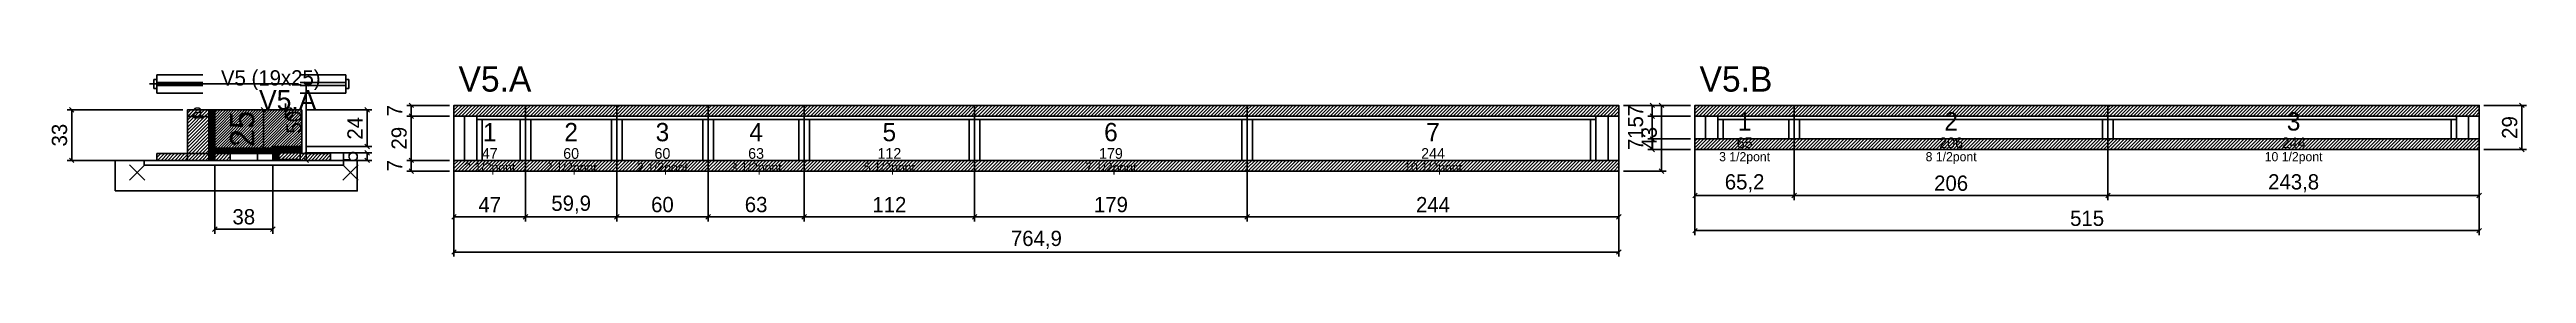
# Model space of a CAD drawing. Extents: x -69 to 1558, y -92 to 32.
import ezdxf
from ezdxf.enums import TextEntityAlignment as Align

# ---------------------------------------------------------------- set-up
doc = ezdxf.new("R2010")
doc.units = 0
for name, color, linetype in [('5', 5, 'Continuous'), ('barrote', 126, 'Continuous'), ('CONCRETO', 251, 'Continuous'), ('COTA', 241, 'Continuous'), ('Cota Seção (2x)', 241, 'Continuous'), ('detalhes', 7, 'Continuous'), ('Hachura', 251, 'Continuous'), ('Madeira', 126, 'Continuous'), ('NOMENCLATURA', 7, 'Continuous'), ('Painéis', 200, 'Continuous'), ('presilha', 224, 'Continuous'), ('SARR_2.2x7', 40, 'Continuous'), ('SARR_3.5x7', 81, 'Continuous'), ('SCO-___-LAJ', 224, 'Continuous'), ('TENSOR', 224, 'Continuous'), ('texto', 7, 'Continuous'), ('Texto Seção', 7, 'Continuous')]:
    doc.layers.add(name, color=color, linetype=linetype)
doc.dimstyles.new('PAINEL', dxfattribs={"dimtxt": 10, "dimasz": 3, "dimexe": 3, "dimexo": 3, "dimgap": 3, "dimtad": 1, "dimblk": 'OBLIQUE', "dimblk1": 'OBLIQUE', "dimcen": 2.5, "dimclrd": 4, "dimclre": 4, "dimclrt": 240, "dimazin": 3, "dimtfac": 1, "dimtmove": 0, "dimatfit": 3})
doc.dimstyles.new('SECAO2X', dxfattribs={"dimtxt": 16, "dimasz": 3, "dimexe": 3, "dimexo": 3, "dimgap": 3, "dimtad": 1, "dimblk": 'OBLIQUE', "dimblk1": 'OBLIQUE', "dimcen": 2.5, "dimclrd": 4, "dimclre": 4, "dimclrt": 240, "dimazin": 3, "dimtfac": 1, "dimtmove": 0, "dimatfit": 3})

# ---------------------------------------------------------------- blocks, each defined once
blk = doc.blocks.new('_OBLIQUE')
at = {"color": 0, "linetype": 'BYBLOCK'}
blk.add_line((-0.5, -0.5), (0.5, 0.5), dxfattribs=at)

msp = doc.modelspace()

# ---------------------------------------------------------------- hatches: boundary and pattern name
at = {"layer": 'COTA'}
h = msp.add_hatch(dxfattribs=at)
h.set_pattern_fill('ANSI31', scale=0.4)
h.paths.add_polyline_path([(40, -21), (40, 4), (97, 4), (97, -20), (78, -20), (78, -21)])
h = msp.add_hatch(dxfattribs=at)
h.set_pattern_fill('ANSI31', scale=0.5)
h.paths.add_polyline_path([(197, 0), (244, 0), (244, 7), (197, 7)])
h = msp.add_hatch(dxfattribs=at)
h.set_pattern_fill('ANSI31', scale=0.5)
h.paths.add_polyline_path([(244, 0), (303.9, 0), (303.9, 7), (244, 7)])
h = msp.add_hatch(dxfattribs=at)
h.set_pattern_fill('ANSI31', scale=0.5)
h.paths.add_polyline_path([(303.9, 0), (363.9, 0), (363.9, 7), (303.9, 7)])
h = msp.add_hatch(dxfattribs=at)
h.set_pattern_fill('ANSI31', scale=0.5)
h.paths.add_polyline_path([(363.9, 0), (426.9, 0), (426.9, 7), (363.9, 7)])
h = msp.add_hatch(dxfattribs=at)
h.set_pattern_fill('ANSI31', scale=0.5)
h.paths.add_polyline_path([(426.9, 0), (538.9, 0), (538.9, 7), (426.9, 7)])
h = msp.add_hatch(dxfattribs=at)
h.set_pattern_fill('ANSI31', scale=0.5)
h.paths.add_polyline_path([(538.9, 0), (717.9, 0), (717.9, 7), (538.9, 7)])
h = msp.add_hatch(dxfattribs=at)
h.set_pattern_fill('ANSI31', scale=0.5)
h.paths.add_polyline_path([(717.9, 0), (961.9, 0), (961.9, 7), (717.9, 7)])
h = msp.add_hatch(dxfattribs=at)
h.set_pattern_fill('ANSI31', scale=0.5)
h.paths.add_polyline_path([(1011.9, 0), (1077.1, 0), (1077.1, 7), (1011.9, 7)])
h = msp.add_hatch(dxfattribs=at)
h.set_pattern_fill('ANSI31', scale=0.5)
h.paths.add_polyline_path([(1077.1, 0), (1283.1, 0), (1283.1, 7), (1077.1, 7)])
h = msp.add_hatch(dxfattribs=at)
h.set_pattern_fill('ANSI31', scale=0.5)
h.paths.add_polyline_path([(1283.1, 0), (1526.9, 0), (1526.9, 7), (1283.1, 7)])
h = msp.add_hatch(dxfattribs=at)
h.set_pattern_fill('ANSI31', scale=0.5)
h.paths.add_polyline_path([(1011.9, -22), (1077.1, -22), (1077.1, -15), (1011.9, -15)])
h = msp.add_hatch(dxfattribs=at)
h.set_pattern_fill('ANSI31', scale=0.5)
h.paths.add_polyline_path([(1077.1, -22), (1283.1, -22), (1283.1, -15), (1077.1, -15)])
h = msp.add_hatch(dxfattribs=at)
h.set_pattern_fill('ANSI31', scale=0.5)
h.paths.add_polyline_path([(1283.1, -22), (1526.9, -22), (1526.9, -15), (1283.1, -15)])
h = msp.add_hatch(dxfattribs=at)
h.set_pattern_fill('ANSI31', scale=0.5)
h.paths.add_polyline_path([(197, -36), (244, -36), (244, -29), (197, -29)])
h = msp.add_hatch(dxfattribs=at)
h.set_pattern_fill('ANSI31', scale=0.5)
h.paths.add_polyline_path([(244, -36), (303.9, -36), (303.9, -29), (244, -29)])
h = msp.add_hatch(dxfattribs=at)
h.set_pattern_fill('ANSI31', scale=0.5)
h.paths.add_polyline_path([(303.9, -36), (363.9, -36), (363.9, -29), (303.9, -29)])
h = msp.add_hatch(dxfattribs=at)
h.set_pattern_fill('ANSI31', scale=0.5)
h.paths.add_polyline_path([(363.9, -36), (426.9, -36), (426.9, -29), (363.9, -29)])
h = msp.add_hatch(dxfattribs=at)
h.set_pattern_fill('ANSI31', scale=0.5)
h.paths.add_polyline_path([(426.9, -36), (538.9, -36), (538.9, -29), (426.9, -29)])
h = msp.add_hatch(dxfattribs=at)
h.set_pattern_fill('ANSI31', scale=0.5)
h.paths.add_polyline_path([(538.9, -36), (717.9, -36), (717.9, -29), (538.9, -29)])
h = msp.add_hatch(dxfattribs=at)
h.set_pattern_fill('ANSI31', scale=0.5)
h.paths.add_polyline_path([(717.9, -36), (961.9, -36), (961.9, -29), (717.9, -29)])
at = {"layer": 'Hachura'}
h = msp.add_hatch(dxfattribs=at)
h.set_pattern_fill('ANSI31', scale=0.5)
h.paths.add_polyline_path([(22, -29), (36, -29), (36, 4), (22, 4)])
h = msp.add_hatch(dxfattribs=at)
h.set_pattern_fill('ANSI31', scale=0.5)
h.paths.add_polyline_path([(22, -0.4), (36, -0.4), (36, 4), (22, 4)])
h = msp.add_hatch(dxfattribs=at)
h.set_pattern_fill('SOLID')
h.paths.add_polyline_path([(36, -29), (40, -29), (40, 4), (36, 4)])
h = msp.add_hatch(dxfattribs=at)
h.set_pattern_fill('ANSI31', scale=0.5)
h.paths.add_polyline_path([(2, -29), (22, -29), (22, -24.6), (2, -24.6)])
h = msp.add_hatch(dxfattribs=at)
h.set_pattern_fill('SOLID')
h.paths.add_polyline_path([(40, -24.6), (78, -24.6), (78, -21), (40, -21)])
h = msp.add_hatch(dxfattribs=at)
h.set_pattern_fill('ANSI31', scale=0.5)
h.paths.add_polyline_path([(40, -29), (50, -29), (50, -24.6), (40, -24.6)])
h = msp.add_hatch(dxfattribs=at)
h.set_pattern_fill('SOLID')
h.paths.add_polyline_path([(78, -24), (97, -24), (97, -20), (78, -20)])
h = msp.add_hatch(dxfattribs=at)
h.set_pattern_fill('SOLID')
h.paths.add_polyline_path([(78, -29), (82, -29), (82, -24), (78, -24)])
h = msp.add_hatch(dxfattribs=at)
h.set_pattern_fill('ANSI31', scale=0.5)
h.paths.add_polyline_path([(82, -29), (96, -29), (96, -24), (82, -24)])
h = msp.add_hatch(dxfattribs=at)
h.set_pattern_fill('ANSI31', scale=0.5)
h.paths.add_polyline_path([(82, -28.4), (96, -28.4), (96, -24), (82, -24)])
h = msp.add_hatch(dxfattribs=at)
h.set_pattern_fill('ANSI31', scale=0.5)
h.paths.add_polyline_path([(96, -29), (116, -29), (116, -24.6), (96, -24.6)])

# ---------------------------------------------------------------- linework, layer by layer
for p, q in [((0, 24), (0, 18)), ((2, 24), (0, 24)), ((2, 18), (0, 18)), ((2, 27), (32, 27)), ((2, 27), (2, 15)), ((2, 22), (32, 22)), ((2, 20), (32, 20)), ((96, 27), (126, 27)), ((96, 22), (126, 22)), ((96, 20), (126, 20)), ((126, 27), (126, 15)), ((126, 24), (128, 24)), ((126, 18), (128, 18)), ((128, 24), (128, 18)), ((2, 15), (32, 15)), ((96, 15), (126, 15))]:
    msp.add_line(p, q)
at = {"layer": 'barrote'}
msp.add_lwpolyline([(-25.5, -49), (133.5, -49), (133.5, -29), (-25.5, -29)], close=True, dxfattribs=at)
at = {"layer": 'CONCRETO'}
msp.add_lwpolyline([(40, -21), (40, 4), (97, 4), (97, -20), (78, -20), (78, -21)], close=True, dxfattribs=at)
at = {"layer": 'Madeira'}
for points in [[(22, -29), (36, -29), (36, 4), (22, 4)], [(22, -0.4), (36, -0.4), (36, 4), (22, 4)], [(2, -29), (22, -29), (22, -24.6), (2, -24.6)], [(22, -29), (36, -29), (36, -24.6), (22, -24.6)], [(40, -29), (50, -29), (50, -24.6), (40, -24.6)], [(68, -29), (78, -29), (78, -24.6), (68, -24.6)], [(82, -29), (96, -29), (96, -24), (82, -24)], [(82, -28.4), (96, -28.4), (96, -24), (82, -24)], [(96, -29), (116, -29), (116, -24.6), (96, -24.6)]]:
    msp.add_lwpolyline(points, close=True, dxfattribs=at)
at = {"layer": 'Painéis'}
for p, q in [((197, 0), (244, 0)), ((197, -29), (197, 0)), ((244, -29), (244, 0)), ((244, -29), (244, 0)), ((244, 0), (303.9, 0)), ((244, -29), (244, 0)), ((303.9, -29), (303.9, 0)), ((303.9, -29), (303.9, 0)), ((303.9, 0), (363.9, 0)), ((303.9, -29), (303.9, 0)), ((363.9, -29), (363.9, 0)), ((363.9, -29), (363.9, 0)), ((363.9, 0), (426.9, 0)), ((363.9, -29), (363.9, 0)), ((426.9, -29), (426.9, 0)), ((426.9, -29), (426.9, 0)), ((426.9, 0), (538.9, 0)), ((426.9, -29), (426.9, 0)), ((538.9, -29), (538.9, 0)), ((538.9, -29), (538.9, 0)), ((538.9, 0), (717.9, 0)), ((538.9, -29), (538.9, 0)), ((717.9, -29), (717.9, 0)), ((717.9, -29), (717.9, 0)), ((717.9, 0), (961.9, 0)), ((717.9, -29), (717.9, 0)), ((961.9, -29), (961.9, 0)), ((1011.9, 0), (1077.1, 0)), ((1011.9, -15), (1011.9, 0)), ((1077.1, -15), (1077.1, 0)), ((1077.1, -15), (1077.1, 0)), ((1077.1, 0), (1283.1, 0)), ((1077.1, -15), (1077.1, 0)), ((1283.1, -15), (1283.1, 0)), ((1283.1, -15), (1283.1, 0)), ((1283.1, 0), (1526.9, 0)), ((1283.1, -15), (1283.1, 0)), ((1526.9, -15), (1526.9, 0)), ((1011.9, -15), (1077.1, -15)), ((1077.1, -15), (1283.1, -15)), ((1283.1, -15), (1526.9, -15)), ((197, -29), (244, -29)), ((244, -29), (303.9, -29)), ((303.9, -29), (363.9, -29)), ((363.9, -29), (426.9, -29)), ((426.9, -29), (538.9, -29)), ((538.9, -29), (717.9, -29)), ((717.9, -29), (961.9, -29))]:
    msp.add_line(p, q, dxfattribs=at)
for points in [[(36, -29), (40, -29), (40, 4), (36, 4)], [(40, -24.6), (78, -24.6), (78, -21), (40, -21)], [(78, -24), (97, -24), (97, -20), (78, -20)], [(78, -29), (82, -29), (82, -24), (78, -24)]]:
    msp.add_lwpolyline(points, close=True, dxfattribs=at)
at = {"layer": 'presilha'}
for p, q in [((-16, -42), (-6, -32)), ((-16, -32), (-6, -42)), ((124, -42), (134, -32)), ((124, -32), (134, -42))]:
    msp.add_line(p, q, dxfattribs=at)
at = {"layer": 'SARR_2.2x7'}
for p, q in [((204, -29), (204, 0)), ((954.9, -29), (954.9, 0)), ((1018.9, -15), (1018.9, 0)), ((1519.9, -15), (1519.9, 0)), ((212, -2.2), (244, -2.2)), ((244, -2.2), (303.9, -2.2)), ((303.9, -2.2), (363.9, -2.2)), ((363.9, -2.2), (426.9, -2.2)), ((426.9, -2.2), (538.9, -2.2)), ((538.9, -2.2), (717.9, -2.2)), ((717.9, -2.2), (946.9, -2.2)), ((1026.9, -2.2), (1077.1, -2.2)), ((1077.1, -2.2), (1283.1, -2.2)), ((1283.1, -2.2), (1511.9, -2.2))]:
    msp.add_line(p, q, dxfattribs=at)
at = {"layer": 'SARR_3.5x7'}
for p, q in [((212, -29), (212, 0)), ((244, -29), (244, 0)), ((244, -29), (244, 0)), ((303.9, -29), (303.9, 0)), ((303.9, -29), (303.9, 0)), ((363.9, -29), (363.9, 0)), ((363.9, -29), (363.9, 0)), ((426.9, -29), (426.9, 0)), ((426.9, -29), (426.9, 0)), ((538.9, -29), (538.9, 0)), ((538.9, -29), (538.9, 0)), ((717.9, -29), (717.9, 0)), ((717.9, -29), (717.9, 0)), ((946.9, -29), (946.9, 0)), ((1026.9, -15), (1026.9, 0)), ((1077.1, -15), (1077.1, 0)), ((1077.1, -15), (1077.1, 0)), ((1283.1, -15), (1283.1, 0)), ((1283.1, -15), (1283.1, 0)), ((1511.9, -15), (1511.9, 0)), ((215.5, -29), (215.5, -2.2)), ((240.5, -29), (240.5, -2.2)), ((247.5, -29), (247.5, -2.2)), ((300.4, -29), (300.4, -2.2)), ((307.4, -29), (307.4, -2.2)), ((360.4, -29), (360.4, -2.2)), ((367.4, -29), (367.4, -2.2)), ((423.4, -29), (423.4, -2.2)), ((430.4, -29), (430.4, -2.2)), ((535.4, -29), (535.4, -2.2)), ((542.4, -29), (542.4, -2.2)), ((714.4, -29), (714.4, -2.2)), ((721.4, -29), (721.4, -2.2)), ((943.4, -29), (943.4, -2.2)), ((1026.9, -15), (1030.4, -15)), ((1030.4, -15), (1030.4, -2.2)), ((1073.6, -15), (1073.6, -2.2)), ((1073.6, -15), (1077.1, -15)), ((1077.1, -15), (1080.6, -15)), ((1080.6, -15), (1080.6, -2.2)), ((1279.6, -15), (1279.6, -2.2)), ((1279.6, -15), (1283.1, -15)), ((1283.1, -15), (1286.6, -15)), ((1286.6, -15), (1286.6, -2.2)), ((1508.4, -15), (1508.4, -2.2)), ((1508.4, -15), (1511.9, -15)), ((212, -29), (215.5, -29)), ((240.5, -29), (244, -29)), ((244, -29), (247.5, -29)), ((300.4, -29), (303.9, -29)), ((303.9, -29), (307.4, -29)), ((360.4, -29), (363.9, -29)), ((363.9, -29), (367.4, -29)), ((423.4, -29), (426.9, -29)), ((426.9, -29), (430.4, -29)), ((535.4, -29), (538.9, -29)), ((538.9, -29), (542.4, -29)), ((714.4, -29), (717.9, -29)), ((717.9, -29), (721.4, -29)), ((943.4, -29), (946.9, -29))]:
    msp.add_line(p, q, dxfattribs=at)
at = {"layer": 'SCO-___-LAJ'}
for points in [[(197, 0), (244, 0), (244, 7), (197, 7)], [(244, 0), (303.9, 0), (303.9, 7), (244, 7)], [(303.9, 0), (363.9, 0), (363.9, 7), (303.9, 7)], [(363.9, 0), (426.9, 0), (426.9, 7), (363.9, 7)], [(426.9, 0), (538.9, 0), (538.9, 7), (426.9, 7)], [(538.9, 0), (717.9, 0), (717.9, 7), (538.9, 7)], [(717.9, 0), (961.9, 0), (961.9, 7), (717.9, 7)], [(1011.9, 0), (1077.1, 0), (1077.1, 7), (1011.9, 7)], [(1077.1, 0), (1283.1, 0), (1283.1, 7), (1077.1, 7)], [(1283.1, 0), (1526.9, 0), (1526.9, 7), (1283.1, 7)], [(1011.9, -22), (1077.1, -22), (1077.1, -15), (1011.9, -15)], [(1077.1, -22), (1283.1, -22), (1283.1, -15), (1077.1, -15)], [(1283.1, -22), (1526.9, -22), (1526.9, -15), (1283.1, -15)], [(-6.5, -32.2), (124.5, -32.2), (124.5, -29), (-6.5, -29)], [(197, -36), (244, -36), (244, -29), (197, -29)], [(244, -36), (303.9, -36), (303.9, -29), (244, -29)], [(303.9, -36), (363.9, -36), (363.9, -29), (303.9, -29)], [(363.9, -36), (426.9, -36), (426.9, -29), (363.9, -29)], [(426.9, -36), (538.9, -36), (538.9, -29), (426.9, -29)], [(538.9, -36), (717.9, -36), (717.9, -29), (538.9, -29)], [(717.9, -36), (961.9, -36), (961.9, -29), (717.9, -29)]]:
    msp.add_lwpolyline(points, close=True, dxfattribs=at)
at = {"layer": 'TENSOR'}
msp.add_line((-3, 21), (95, 21), dxfattribs=at)

# ---------------------------------------------------------------- texts
at = {"layer": '5'}
for s, height, p in [('1', 12, (1044.5, -3.5)), ('2', 12, (1180.1, -3.5)), ('3', 12, (1405, -3.5)), ('1', 12, (220.5, -10.5)), ('2', 12, (273.95, -10.5)), ('3', 12, (333.9, -10.5)), ('4', 12, (395.4, -10.5)), ('5', 12, (482.9, -10.5)), ('6', 12, (628.4, -10.5)), ('7', 12, (839.9, -10.5)), ('65', 7, (1044.5, -17.5)), ('206', 7, (1180.1, -17.5)), ('244', 7, (1405, -17.5)), ('47', 7, (220.5, -24.5)), ('60', 7, (273.95, -24.5)), ('60', 7, (333.9, -24.5)), ('63', 7, (395.4, -24.5)), ('112', 7, (482.9, -24.5)), ('179', 7, (628.4, -24.5)), ('244', 7, (839.9, -24.5))]:
    msp.add_text(s, height=height, dxfattribs=at).set_placement(p, align=Align.MIDDLE_CENTER)
at = {"layer": 'detalhes'}
for s, p in [('a', (25, -1.7)), ('b', (85, -1.7)), ('c', (50, -18.5))]:
    msp.add_text(s, height=9.6, dxfattribs=at).set_placement(p)
at = {"layer": 'NOMENCLATURA'}
for s, p in [('V5.A', (200, 16)), ('V5.B', (1014.9, 16))]:
    msp.add_text(s, height=16.5, dxfattribs=at).set_placement(p)
at = {"layer": 'texto', "char_height": 6, "attachment_point": 5}
for s, insert in [('2 1/2pont', (220.5, -34.5)), ('2 1/2pont', (273.95, -34.5)), ('2 1/2pont', (333.9, -34.5)), ('3 1/2pont', (395.4, -34.5)), ('5 1/2pont', (482.9, -34.5)), ('7 1/2pont', (628.4, -34.5)), ('10 1/2pont', (839.9, -34.5)), ('3 1/2pont', (1044.5, -27.5)), ('8 1/2pont', (1180.1, -27.5)), ('10 1/2pont', (1405, -27.5))]:
    msp.add_mtext(s, dxfattribs=dict(at, insert=insert))
at = {"layer": 'Texto Seção'}
for s, height, p in [('V5 (19x25)', 10, (44, 20)), ('V5.A', 13, (69, 4))]:
    msp.add_text(s, height=height, dxfattribs=at).set_placement(p)

# ---------------------------------------------------------------- dimensions: what is measured, and where the dimension line sits
at = {"layer": 'COTA'}
for base, p1, p2 in [((100, -29), (96, -29), (96, 21)), ((-54, -29), (2, -29), (22, 4)), ((140, -20), (97, -20), (97, 4)), ((169, 0), (197, 0), (197, 7)), ((169, -29), (197, -29), (197, 0)), ((989.9, -36), (961.9, -36), (961.9, 7)), ((983.9, 0), (1011.9, 0), (1011.9, 7)), ((983.9, -15), (1011.9, -15), (1011.9, 0)), ((1554.9, -22), (1526.9, -22), (1526.9, 7)), ((983.9, -22), (1011.9, -22), (1011.9, -15)), ((140, -29), (96, -29), (96, -24)), ((169, -36), (197, -36), (197, -29))]:
    msp.add_linear_dim(base=base, p1=p1, p2=p2, angle=90, dimstyle='PAINEL', dxfattribs=at).render()
for base, p1, p2 in [((1011.9, -52), (1011.9, -15), (1077.1, -15)), ((1011.9, -75), (1011.9, -15), (1526.9, -15)), ((1077.1, -52), (1077.1, -15), (1283.1, -15)), ((1283.1, -52), (1283.1, -15), (1526.9, -15)), ((40, -74), (40, -29), (78, -29)), ((197, -66), (197, -29), (244, -29)), ((197, -89), (197, -29), (961.9, -29)), ((244, -66), (244, -29), (303.9, -29)), ((303.9, -66), (303.9, -29), (363.9, -29)), ((363.9, -66), (363.9, -29), (426.9, -29)), ((426.9, -66), (426.9, -29), (538.9, -29)), ((538.9, -66), (538.9, -29), (717.9, -29)), ((717.9, -66), (717.9, -29), (961.9, -29))]:
    msp.add_linear_dim(base=base, p1=p1, p2=p2, dimstyle='PAINEL', dxfattribs=at).render()
at = {"layer": 'Cota Seção (2x)'}
msp.add_linear_dim(base=(72, -21), p1=(40, -21), p2=(40, 4), angle=90, dimstyle='SECAO2X', dxfattribs=at).render()

doc.saveas('drawing.dxf')
